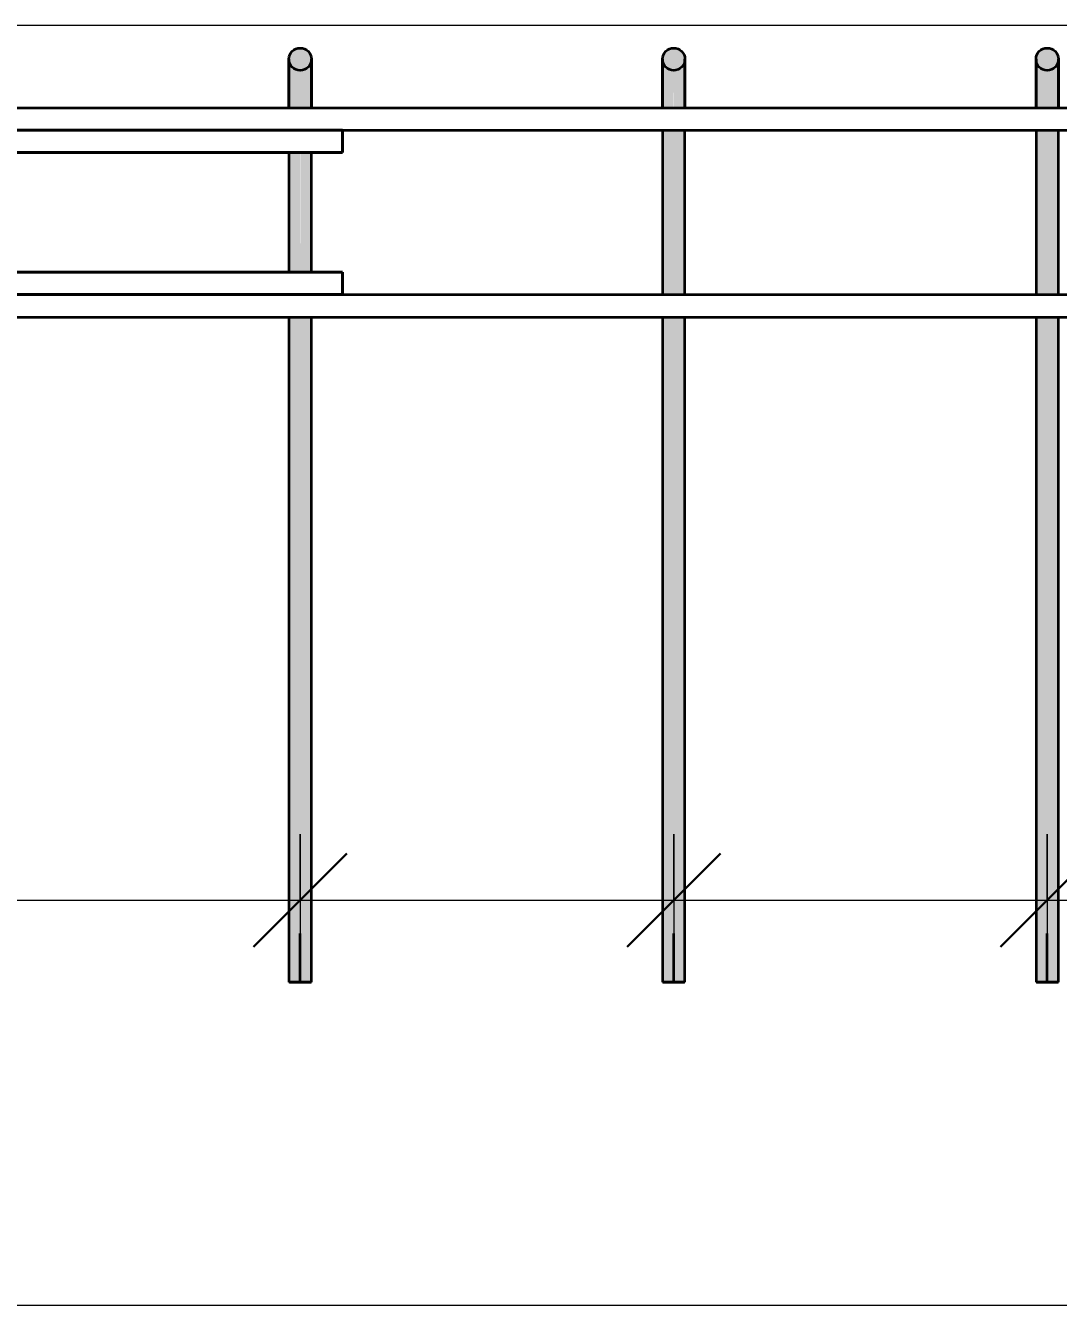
# Model space of a CAD drawing. Header units: millimetres. Extents: x -420 to 46222, y -4716 to 36443.
# Drawn here: x 43936 to 44489, y 730 to 1415 of the extents above; entities that cross this region are included whole.
import ezdxf

# ---------------------------------------------------------------- set-up
doc = ezdxf.new("R2010")
doc.units = ezdxf.units.MM
for name, color, linetype, lineweight in [('AA_Dim', 7, 'Continuous', 9), ('AA_Dim-25', 7, 'Continuous', 9), ('AA_Oformlenie', 7, 'Continuous', 9), ('AF_Stena_Опалубка', 253, 'Continuous', 20), ('KR_Armatura_Tonkie', 7, 'Continuous', 20)]:
    doc.layers.add(name, color=color, linetype=linetype, lineweight=lineweight)
doc.styles.add('ISOCPEUR_8', font='isocpeur.ttf', dxfattribs={"width": 0.8, "height": 62.5})
doc.dimstyles.new('10_Раскладка_арматуры_с_засечками_1', dxfattribs={"dimscale": 304.8, "dimtxt": 0.18, "dimasz": 0.164042, "dimexe": 0.082021, "dimexo": 0, "dimgap": 0, "dimtad": 1, "dimdec": 3, "dimrnd": 0.001, "dimdsep": 46, "dimtxsty": 'ISOCPEUR_8', "dimblk1": 'OBLIQUE', "dimblk2": 'OBLIQUE', "dimsah": 1, "dimcen": 0.09, "dimdle": 0.082021, "dimazin": 0, "dimtfac": 1, "dimtdec": 4, "dimtix": 1, "dimtmove": 0, "dimatfit": 3, "dimfxl": 1, "dimtvp": 1, "dimtolj": 1, "dimtzin": 0, "dimlwd": 18, "dimlwe": 18, "dimarcsym": 2})

# ---------------------------------------------------------------- blocks, each defined once
blk = doc.blocks.new('350_Стержень П торец СК-СГ _НесАрм_РабПлоск_ - 350_Стержень П торец СК-СГ _НесАрм_РабПлоск_-V22-Схема обрамления отверстия 1530х1930 _h_')
at = {"layer": 'KR_Armatura_Tonkie', "lineweight": 35}
for points in [[(-33085, 1391), (-33083.45, 1391.2), (-33082, 1391.8), (-33080.76, 1392.76), (-33079.8, 1394), (-33079.2, 1395.45), (-33079, 1397), (-33079.2, 1398.55), (-33079.8, 1400), (-33080.76, 1401.24), (-33082, 1402.2), (-33084.11, 1402.88), (-33085, 1403), (-33086.55, 1402.8), (-33088, 1402.2), (-33089.24, 1401.24), (-33090.2, 1400), (-33090.8, 1398.55), (-33091, 1397), (-33090.8, 1395.45), (-33090.2, 1394), (-33089.24, 1392.76), (-33088, 1391.8), (-33086.55, 1391.2)], [(-33089.24, 1371), (-33085, 1371), (-33085, 1391), (-33086.55, 1391.2), (-33088.39, 1392.1), (-33089.82, 1393.51), (-33090.45, 1394.6), (-33090.8, 1395.45), (-33090.73, 1392.76), (-33090.99, 1391.06), (-33090.55, 1372.95), (-33090.2, 1371), (-33089.28, 1371)], [(-33084.76, 1371), (-33079.12, 1371), (-33079.08, 1390.73), (-33079.2, 1393.4), (-33079.2, 1395.45), (-33080.18, 1393.51), (-33081.61, 1392.1), (-33082, 1391.8), (-33084.11, 1391.12), (-33085, 1391), (-33084.88, 1371)], [(-33079.03, 1390.34), (-33079.27, 1392.69), (-33079.13, 1391.07), (-33079.04, 1390.44)]]:
    blk.add_hatch(color=256, dxfattribs=at).paths.add_polyline_path(points)
h = blk.add_hatch(color=256, dxfattribs=at)
h.paths.add_polyline_path([(-33090.41, 1371), (-33090.72, 1372.95), (-33090.64, 1371)])
h.paths.add_polyline_path([(-33090.9, 1391.6), (-33090.8, 1394.12), (-33090.9, 1391.8)])
h = blk.add_hatch(color=256, dxfattribs=at)
h.paths.add_polyline_path([(-33085, 903), (-33085, 1259), (-33091, 1259), (-33090.8, 903), (-33086.55, 903)])
h.paths.add_polyline_path([(-33087.75, 1283), (-33085, 1283), (-33085.05, 1347), (-33091, 1347), (-33090.8, 1283), (-33088, 1283)])
h = blk.add_hatch(color=256, dxfattribs=at)
h.paths.add_polyline_path([(-33085, 903), (-33079, 903), (-33079.2, 1259), (-33085, 1259), (-33085, 949.9)])
h.paths.add_polyline_path([(-33082, 1283), (-33079, 1283), (-33079.22, 1347), (-33085, 1347), (-33085, 1283), (-33082.25, 1283)])
at = {"layer": 'AA_Oformlenie'}
for start, end in [(90, 270), (270, 90)]:
    blk.add_arc((-33085, 1397), 6, start, end, dxfattribs=at)
at = {"layer": 'KR_Armatura_Tonkie', "lineweight": 35}
for p, q in [((-33091, 1347), (-33091, 1283)), ((-33079, 1283), (-33079, 1347)), ((-33091, 1259), (-33091, 903)), ((-33079, 903), (-33079, 1259)), ((-33085, 903), (-33085, 928.98)), ((-33085, 903), (-33085, 928.98)), ((-33085, 903), (-33091, 903)), ((-33090.8, 903), (-33085, 903)), ((-33085, 903), (-33090.8, 903)), ((-33090.8, 903), (-33085, 903)), ((-33085, 903), (-33079.2, 903)), ((-33079, 903), (-33085, 903)), ((-33085, 903), (-33079.2, 903)), ((-33079.2, 903), (-33085, 903))]:
    blk.add_line(p, q, dxfattribs=at)
at = {"layer": 'KR_Armatura_Tonkie', "lineweight": 35, "flags": 128}
for points in [[(-33091, 1397), (-33091, 1395.04), (-33091, 1389.37), (-33091, 1380.62), (-33091, 1371)], [(-33091, 1371), (-33091, 1372.72), (-33091, 1383.16), (-33091, 1391.18), (-33091, 1395.93), (-33091, 1397)], [(-33079, 1371), (-33079, 1372.72), (-33079, 1383.16), (-33079, 1391.18), (-33079, 1395.93), (-33079, 1397)], [(-33079, 1397), (-33079, 1395.04), (-33079, 1389.37), (-33079, 1380.62), (-33079, 1371)]]:
    blk.add_lwpolyline(points, dxfattribs=at)
at = {"layer": 'KR_Armatura_Tonkie', "lineweight": 35}
blk.add_circle((-33085, 1397), 6, dxfattribs=at)
blk = doc.blocks.new('350_Стержень П торец СК-СГ _НесАрм_РабПлоск_ - 350_Стержень П торец СК-СГ _НесАрм_РабПлоск_-V24-Схема обрамления отверстия 1530х1930 _h_')
at = {"layer": 'KR_Armatura_Tonkie', "lineweight": 35}
for points in [[(-33485, 1391), (-33482.76, 1391.49), (-33482, 1391.8), (-33480.76, 1392.76), (-33479.8, 1394), (-33479.2, 1395.45), (-33479, 1397), (-33479.2, 1398.55), (-33479.8, 1400), (-33480.76, 1401.24), (-33482.76, 1402.51), (-33483.45, 1402.8), (-33485, 1403), (-33486.55, 1402.8), (-33488, 1402.2), (-33489.24, 1401.24), (-33490.2, 1400), (-33490.8, 1398.55), (-33491, 1397), (-33490.8, 1395.45), (-33490.2, 1394), (-33489.24, 1392.76), (-33488, 1391.8), (-33486.55, 1391.2)], [(-33489.24, 1371), (-33485, 1371), (-33485, 1391), (-33486.55, 1391.2), (-33488.39, 1392.1), (-33489.82, 1393.51), (-33490.45, 1394.6), (-33490.8, 1395.45), (-33490.73, 1392.76), (-33490.99, 1391.06), (-33490.55, 1372.95), (-33490.2, 1371), (-33489.28, 1371)], [(-33484.76, 1371), (-33479.12, 1371), (-33479.08, 1390.73), (-33479.2, 1393.4), (-33479.2, 1395.45), (-33480.18, 1393.51), (-33481.61, 1392.1), (-33482.76, 1391.49), (-33483.93, 1391.14), (-33485, 1391), (-33484.88, 1371)], [(-33479.03, 1390.34), (-33479.27, 1392.69), (-33479.13, 1391.07), (-33479.04, 1390.44)]]:
    blk.add_hatch(color=256, dxfattribs=at).paths.add_polyline_path(points)
h = blk.add_hatch(color=256, dxfattribs=at)
h.paths.add_polyline_path([(-33490.41, 1371), (-33490.72, 1372.95), (-33490.64, 1371)])
h.paths.add_polyline_path([(-33490.9, 1391.6), (-33490.8, 1394.12), (-33490.9, 1391.8)])
h = blk.add_hatch(color=256, dxfattribs=at)
h.paths.add_polyline_path([(-33485, 903), (-33485, 1259), (-33491, 1259), (-33490.8, 903), (-33486.55, 903)])
h.paths.add_polyline_path([(-33490.8, 1271), (-33485, 1271), (-33485.01, 1359), (-33491, 1359), (-33490.84, 1271)])
h = blk.add_hatch(color=256, dxfattribs=at)
h.paths.add_polyline_path([(-33485, 903), (-33479, 903), (-33479.2, 1259), (-33485, 1259), (-33485, 949.9)])
h.paths.add_polyline_path([(-33479.32, 1271), (-33479, 1271), (-33479.21, 1359), (-33485, 1359), (-33485, 1271), (-33479.8, 1271)])
at = {"layer": 'AA_Oformlenie'}
for start, end in [(90, 270), (270, 90)]:
    blk.add_arc((-33485, 1397), 6, start, end, dxfattribs=at)
at = {"layer": 'KR_Armatura_Tonkie', "lineweight": 35}
for p, q in [((-33491, 1359), (-33491, 1271)), ((-33479, 1271), (-33479, 1359)), ((-33491, 1259), (-33491, 903)), ((-33479, 903), (-33479, 1259)), ((-33485, 903), (-33485, 928.98)), ((-33485, 903), (-33485, 928.98)), ((-33485, 903), (-33491, 903)), ((-33490.8, 903), (-33485, 903)), ((-33485, 903), (-33490.8, 903)), ((-33490.8, 903), (-33485, 903)), ((-33485, 903), (-33479.2, 903)), ((-33479, 903), (-33485, 903)), ((-33485, 903), (-33479.2, 903)), ((-33479.2, 903), (-33485, 903))]:
    blk.add_line(p, q, dxfattribs=at)
at = {"layer": 'KR_Armatura_Tonkie', "lineweight": 35, "flags": 128}
for points in [[(-33491, 1397), (-33491, 1395.04), (-33491, 1389.37), (-33491, 1380.62), (-33491, 1371)], [(-33491, 1371), (-33491, 1372.72), (-33491, 1383.16), (-33491, 1391.18), (-33491, 1395.93), (-33491, 1397)], [(-33479, 1371), (-33479, 1372.72), (-33479, 1383.16), (-33479, 1391.18), (-33479, 1395.93), (-33479, 1397)], [(-33479, 1397), (-33479, 1395.04), (-33479, 1389.37), (-33479, 1380.62), (-33479, 1371)]]:
    blk.add_lwpolyline(points, dxfattribs=at)
at = {"layer": 'KR_Armatura_Tonkie', "lineweight": 35}
blk.add_circle((-33485, 1397), 6, dxfattribs=at)
blk = doc.blocks.new('350_Стержень П торец СК-СГ _НесАрм_РабПлоск_ - 350_Стержень П торец СК-СГ _НесАрм_РабПлоск_-V25-Схема обрамления отверстия 1530х1930 _h_')
at = {"layer": 'KR_Armatura_Tonkie', "lineweight": 35}
for points in [[(-33285, 1391), (-33283.45, 1391.2), (-33282, 1391.8), (-33280.76, 1392.76), (-33279.8, 1394), (-33279.2, 1395.45), (-33279, 1397), (-33279.2, 1398.55), (-33279.8, 1400), (-33280.76, 1401.24), (-33282, 1402.2), (-33283.45, 1402.8), (-33285, 1403), (-33286.55, 1402.8), (-33288.82, 1401.57), (-33289.24, 1401.24), (-33290.2, 1400), (-33290.8, 1398.55), (-33291, 1397), (-33290.8, 1395.45), (-33290.2, 1394), (-33288.82, 1392.43), (-33288, 1391.8), (-33286.55, 1391.2)], [(-33289.24, 1371), (-33285, 1371), (-33285, 1391), (-33286.55, 1391.2), (-33288.82, 1392.43), (-33289.82, 1393.51), (-33290.45, 1394.6), (-33290.8, 1395.45), (-33290.73, 1392.76), (-33290.99, 1391.06), (-33290.55, 1372.95), (-33290.2, 1371), (-33289.28, 1371)], [(-33284.76, 1371), (-33279.12, 1371), (-33279.08, 1390.73), (-33279.2, 1393.4), (-33279.2, 1395.45), (-33280.18, 1393.51), (-33281.61, 1392.1), (-33282, 1391.8), (-33283.93, 1391.14), (-33285, 1391), (-33284.88, 1371)], [(-33279.03, 1390.34), (-33279.27, 1392.69), (-33279.13, 1391.07), (-33279.04, 1390.44)]]:
    blk.add_hatch(color=256, dxfattribs=at).paths.add_polyline_path(points)
h = blk.add_hatch(color=256, dxfattribs=at)
h.paths.add_polyline_path([(-33290.64, 1371), (-33290.41, 1371), (-33290.72, 1372.95), (-33290.77, 1371)])
h.paths.add_polyline_path([(-33290.9, 1391.6), (-33290.8, 1394.12), (-33290.9, 1391.8)])
h = blk.add_hatch(color=256, dxfattribs=at)
h.paths.add_polyline_path([(-33285, 903), (-33285, 1259), (-33291, 1259), (-33290.8, 903), (-33286.55, 903)])
h.paths.add_polyline_path([(-33290.31, 1271), (-33285, 1271), (-33285.01, 1359), (-33291, 1359), (-33290.8, 1271)])
h = blk.add_hatch(color=256, dxfattribs=at)
h.paths.add_polyline_path([(-33285, 903), (-33279, 903), (-33279.2, 1259), (-33285, 1259), (-33285, 949.9)])
h.paths.add_polyline_path([(-33279.32, 1271), (-33279, 1271), (-33279.21, 1359), (-33285, 1359), (-33285, 1271), (-33279.8, 1271)])
at = {"layer": 'AA_Oformlenie'}
for start, end in [(90, 270), (270, 90)]:
    blk.add_arc((-33285, 1397), 6, start, end, dxfattribs=at)
at = {"layer": 'KR_Armatura_Tonkie', "lineweight": 35}
for p, q in [((-33291, 1359), (-33291, 1271)), ((-33279, 1271), (-33279, 1359)), ((-33291, 1259), (-33291, 903)), ((-33279, 903), (-33279, 1259)), ((-33285, 903), (-33285, 928.98)), ((-33285, 903), (-33285, 928.98)), ((-33285, 903), (-33291, 903)), ((-33290.8, 903), (-33285, 903)), ((-33285, 903), (-33290.8, 903)), ((-33290.8, 903), (-33285, 903)), ((-33285, 903), (-33279.2, 903)), ((-33279, 903), (-33285, 903)), ((-33285, 903), (-33279.2, 903)), ((-33279.2, 903), (-33285, 903))]:
    blk.add_line(p, q, dxfattribs=at)
at = {"layer": 'KR_Armatura_Tonkie', "lineweight": 35, "flags": 128}
for points in [[(-33291, 1397), (-33291, 1395.04), (-33291, 1389.37), (-33291, 1380.62), (-33291, 1371)], [(-33291, 1371), (-33291, 1372.72), (-33291, 1383.16), (-33291, 1391.18), (-33291, 1395.93), (-33291, 1397)], [(-33279, 1371), (-33279, 1372.72), (-33279, 1383.16), (-33279, 1391.18), (-33279, 1395.93), (-33279, 1397)], [(-33279, 1397), (-33279, 1395.04), (-33279, 1389.37), (-33279, 1380.62), (-33279, 1371)]]:
    blk.add_lwpolyline(points, dxfattribs=at)
at = {"layer": 'KR_Armatura_Tonkie', "lineweight": 35}
blk.add_circle((-33285, 1397), 6, dxfattribs=at)
blk = doc.blocks.new('011_Прямоугольник обрыва _ЭлУзла_ - 011_Прямоугольник обрыва _ЭлУзла_-4186116-Схема обрамления отверстия 1530х1930 _h_')
at = {"layer": 'AA_Oformlenie'}
blk.add_line((-32786.93, 730), (-34010.12, 730), dxfattribs=at)
blk = doc.blocks.new('DIMBLOCK130-Схема обрамления отверстия 1530х1930 _h_')
at = {"layer": 'AA_Dim-25', "lineweight": 18}
for p, q in [((43883.4, 982.24), (43883.4, 921.88)), ((43883.4, 946.88), (43883.4, 982.24)), ((44083.4, 982.24), (44083.4, 921.88)), ((44083.4, 946.88), (44083.4, 982.24)), ((43883.4, 946.88), (44083.4, 946.88))]:
    blk.add_line(p, q, dxfattribs=at)
at = {"layer": 'AA_Dim-25', "lineweight": 30}
for p, q in [((43883.4, 946.88), (43908.4, 971.88)), ((44083.4, 946.88), (44108.4, 971.88)), ((43883.4, 946.88), (43858.4, 921.88)), ((44083.4, 946.88), (44058.4, 921.88))]:
    blk.add_line(p, q, dxfattribs=at)
blk = doc.blocks.new('_Oblique')
at = {"color": 0, "linetype": 'ByBlock', "lineweight": -2}
blk.add_line((-0.5, -0.5), (0.5, 0.5), dxfattribs=at)
blk = doc.blocks.new('DIMBLOCK131-Схема обрамления отверстия 1530х1930 _h_')
at = {"layer": 'AA_Dim-25', "lineweight": 18}
for p, q in [((44083.4, 982.24), (44083.4, 921.88)), ((44083.4, 946.88), (44083.4, 982.24)), ((44283.4, 982.24), (44283.4, 921.88)), ((44283.4, 946.88), (44283.4, 982.24)), ((44083.4, 946.88), (44283.4, 946.88))]:
    blk.add_line(p, q, dxfattribs=at)
at = {"layer": 'AA_Dim-25', "lineweight": 30}
for p, q in [((44083.4, 946.88), (44108.4, 971.88)), ((44283.4, 946.88), (44308.4, 971.88)), ((44083.4, 946.88), (44058.4, 921.88)), ((44283.4, 946.88), (44258.4, 921.88))]:
    blk.add_line(p, q, dxfattribs=at)
blk = doc.blocks.new('DIMBLOCK132-Схема обрамления отверстия 1530х1930 _h_')
at = {"layer": 'AA_Dim-25', "lineweight": 18}
for p, q in [((44283.4, 982.24), (44283.4, 921.88)), ((44283.4, 946.88), (44283.4, 982.24)), ((44483.4, 982.24), (44483.4, 921.88)), ((44483.4, 946.88), (44483.4, 982.24)), ((44283.4, 946.88), (44483.4, 946.88))]:
    blk.add_line(p, q, dxfattribs=at)
at = {"layer": 'AA_Dim-25', "lineweight": 30}
for p, q in [((44283.4, 946.88), (44308.4, 971.88)), ((44483.4, 946.88), (44508.4, 971.88)), ((44283.4, 946.88), (44258.4, 921.88)), ((44483.4, 946.88), (44458.4, 921.88))]:
    blk.add_line(p, q, dxfattribs=at)
blk = doc.blocks.new('DIMBLOCK133-Схема обрамления отверстия 1530х1930 _h_')
at = {"layer": 'AA_Dim-25', "lineweight": 18}
for p, q in [((44483.4, 982.24), (44483.4, 921.88)), ((44483.4, 946.88), (44483.4, 982.24)), ((44883.4, 982.24), (44883.4, 921.88)), ((44883.4, 946.88), (44883.4, 982.24)), ((44483.4, 946.88), (44883.4, 946.88))]:
    blk.add_line(p, q, dxfattribs=at)
at = {"layer": 'AA_Dim-25', "lineweight": 30}
for p, q in [((44483.4, 946.88), (44508.4, 971.88)), ((44883.4, 946.88), (44908.4, 971.88)), ((44483.4, 946.88), (44458.4, 921.88)), ((44883.4, 946.88), (44858.4, 921.88))]:
    blk.add_line(p, q, dxfattribs=at)

msp = doc.modelspace()

# ---------------------------------------------------------------- linework, layer by layer
at = {"layer": 'AF_Stena_Опалубка'}
msp.add_line((45148.3974, 1415), (43618.3974, 1415), dxfattribs=at)
at = {"layer": 'KR_Armatura_Tonkie', "lineweight": 35}
for p, q in [((43288.0634, 1371), (45458.0634, 1371)), ((43288.0634, 1371), (45458.0634, 1371)), ((43498.0634, 1371), (45358.0634, 1371)), ((43288.0634, 1359), (45458.0634, 1359)), ((43288.0634, 1359), (45458.0634, 1359)), ((44105.9869, 1359), (43332.9869, 1359)), ((43332.9869, 1359), (44105.9869, 1359)), ((43498.0634, 1359), (45358.0634, 1359)), ((44105.9869, 1359), (44105.9869, 1347)), ((44105.9869, 1347), (44105.9869, 1359)), ((44105.9869, 1347), (43332.9869, 1347)), ((43332.9869, 1347), (44105.9869, 1347)), ((44105.9869, 1283), (43332.9869, 1283)), ((43332.9869, 1283), (44105.9869, 1283)), ((44105.9869, 1283), (44105.9869, 1271)), ((44105.9869, 1271), (44105.9869, 1283)), ((43288.0634, 1271), (45458.0634, 1271)), ((43288.0634, 1271), (45458.0634, 1271)), ((44105.9869, 1271), (43332.9869, 1271)), ((43332.9869, 1271), (44105.9869, 1271)), ((43288.0634, 1259), (45458.0634, 1259)), ((43288.0634, 1259), (45458.0634, 1259))]:
    msp.add_line(p, q, dxfattribs=at)

# ---------------------------------------------------------------- block references
at = {"layer": 'AA_Oformlenie'}
msp.add_blockref('011_Прямоугольник обрыва _ЭлУзла_ - 011_Прямоугольник обрыва _ЭлУзла_-4186116-Схема обрамления отверстия 1530х1930 _h_', (77768.3974, 0), dxfattribs=at)
at = {"layer": 'KR_Armatura_Tonkie', "lineweight": 35}
for name, p in [('350_Стержень П торец СК-СГ _НесАрм_РабПлоск_ - 350_Стержень П торец СК-СГ _НесАрм_РабПлоск_-V22-Схема обрамления отверстия 1530х1930 _h_', (77168.3974, 0)), ('350_Стержень П торец СК-СГ _НесАрм_РабПлоск_ - 350_Стержень П торец СК-СГ _НесАрм_РабПлоск_-V24-Схема обрамления отверстия 1530х1930 _h_', (77768.3974, 0)), ('350_Стержень П торец СК-СГ _НесАрм_РабПлоск_ - 350_Стержень П торец СК-СГ _НесАрм_РабПлоск_-V25-Схема обрамления отверстия 1530х1930 _h_', (77768.3974, 0))]:
    msp.add_blockref(name, p, dxfattribs=at)

# ---------------------------------------------------------------- dimensions: what is measured, and where the dimension line sits
at = {"layer": 'AA_Dim', "lineweight": 18}
for base, p1, p2, override, picture, middle in [((44083.3974, 946.884), (43883.3974, 982.2394), (44083.3974, 982.2394), {"dimpost": '<>', "dimfxl": 200}, 'DIMBLOCK130-Схема обрамления отверстия 1530х1930 _h_', (43983.3974, 978.134)), ((44283.3974, 946.884), (44083.3974, 982.2394), (44283.3974, 982.2394), {"dimpost": '<>', "dimfxl": 200}, 'DIMBLOCK131-Схема обрамления отверстия 1530х1930 _h_', (44183.3974, 978.134)), ((44483.3974, 946.884), (44283.3974, 982.2394), (44483.3974, 982.2394), {"dimpost": '<>', "dimfxl": 200}, 'DIMBLOCK132-Схема обрамления отверстия 1530х1930 _h_', (44383.3974, 978.134)), ((44883.3974, 946.884), (44483.3974, 982.2394), (44883.3974, 982.2394), {"dimpost": '<>', "dimfxl": 400}, 'DIMBLOCK133-Схема обрамления отверстия 1530х1930 _h_', (44683.3974, 978.134))]:
    dim = msp.add_linear_dim(base=base, p1=p1, p2=p2, dimstyle='10_Раскладка_арматуры_с_засечками_1', override=override, dxfattribs=at)
    dim.commit()
    dim.dimension.update_dxf_attribs({"geometry": picture, "text_midpoint": middle})

doc.saveas('drawing.dxf')
